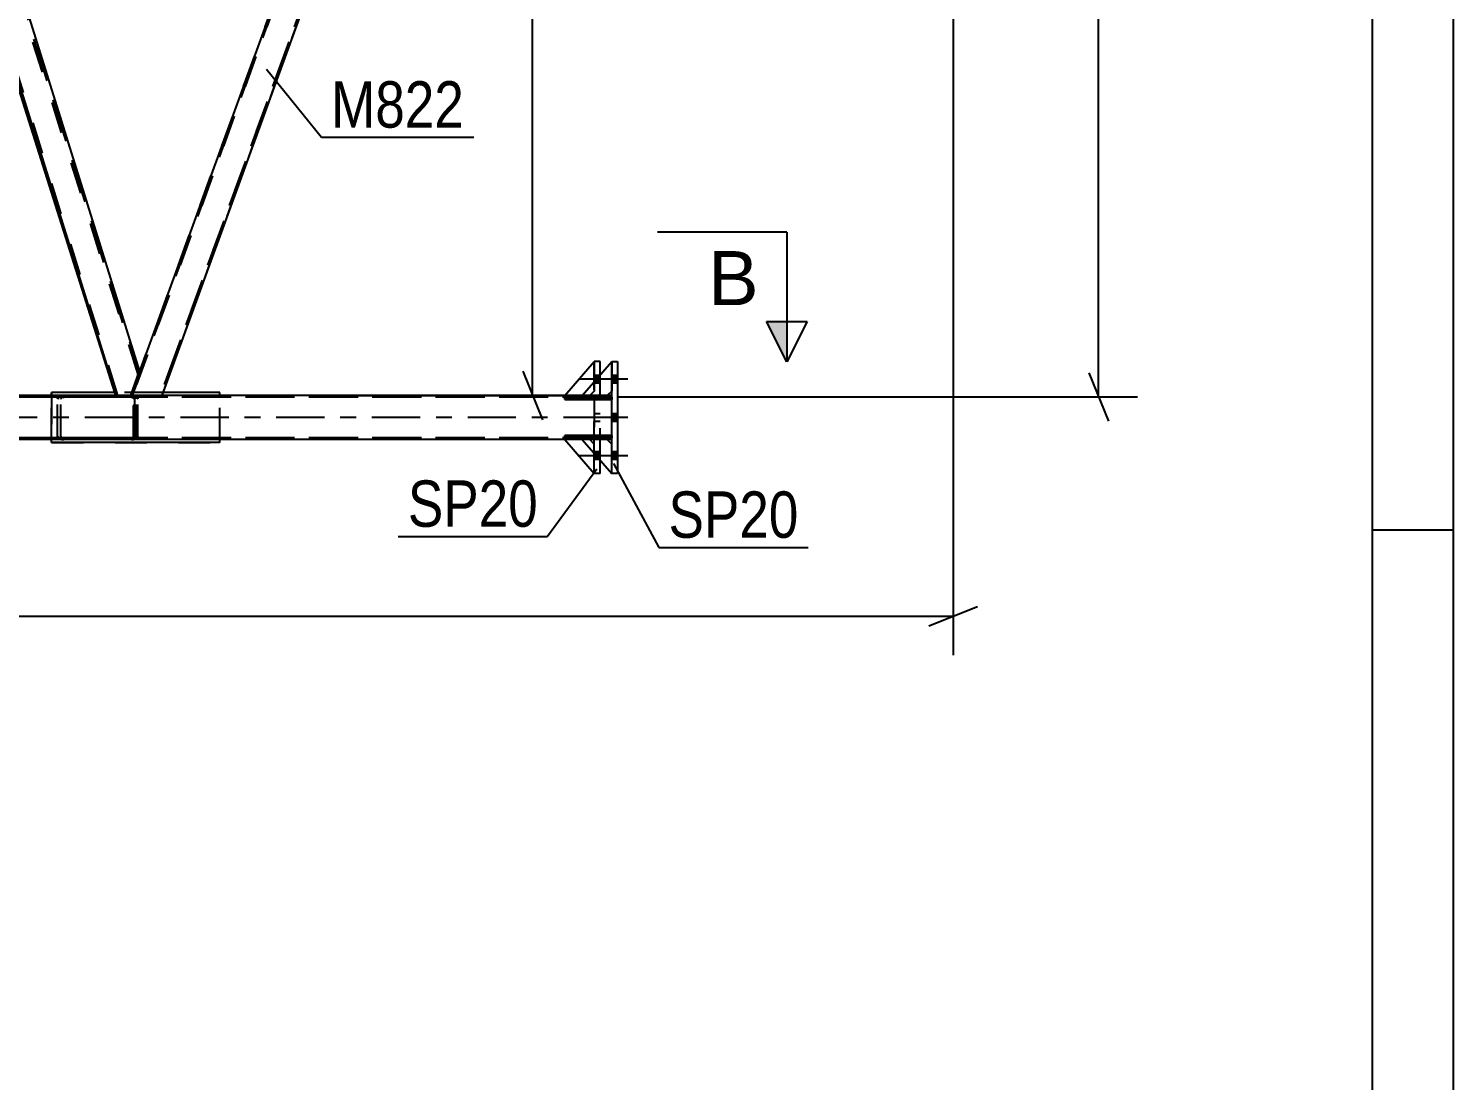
# Model space of a CAD drawing. Header units: millimetres. Extents: x -857 to 332, y -866 to -25.
# Drawn here: x 244.3 to 332.4, y -155.1 to -90.1 of the extents above; entities that cross this region are included whole.
import ezdxf

# ---------------------------------------------------------------- set-up
doc = ezdxf.new("R2010")
doc.units = ezdxf.units.MM
doc.linetypes.add('DXK_LINE_DOT2', pattern=[3.9198, 1.9599, -1.9599])
doc.linetypes.add('DXK_LINE_DOT3', pattern=[5.9187, 2.979, -0.9799, 0.9799, -0.9799])
doc.styles.add('Arial', font='ARIAL.TTF', dxfattribs={"height": 0.2})
doc.styles.add('Arial Narrow', font='ARIALN.TTF', dxfattribs={"height": 0.2})

# ---------------------------------------------------------------- blocks, each defined once
blk = doc.blocks.new('Unknown-570388934-1134')
at = {"color": 5, "linetype": 'Continuous'}
for p, q in [((332.353, -866.051), (332.353, -25.051)), ((327.353, -861.051), (327.353, -30.051)), ((332.353, -121.051), (327.353, -121.051))]:
    blk.add_line(p, q, dxfattribs=at)
blk = doc.blocks.new('Bolt-570388934-10728 - 10703')
at = {"linetype": 'Continuous'}
for points in [[(280.677, -111.964), (280.677, -111.491), (280.313, -111.491), (280.313, -111.964)], [(280.677, -111.964), (280.677, -111.491), (280.313, -111.491), (280.313, -111.964)], [(280.677, -111.964), (280.677, -111.491), (280.313, -111.491), (280.313, -111.964)], [(280.677, -114.327), (280.677, -113.855), (280.313, -113.855), (280.313, -114.327)], [(280.677, -114.327), (280.677, -113.855), (280.313, -113.855), (280.313, -114.327)], [(280.677, -116.691), (280.677, -116.218), (280.313, -116.218), (280.313, -116.691)], [(280.677, -116.691), (280.677, -116.218), (280.313, -116.218), (280.313, -116.691)], [(280.677, -116.691), (280.677, -116.218), (280.313, -116.218), (280.313, -116.691)]]:
    blk.add_hatch(color=1, dxfattribs=at).paths.add_polyline_path(points)
at = {"color": 1, "linetype": 'Continuous'}
for p, q in [((281.313, -111.727), (279.404, -111.727)), ((281.313, -111.727), (279.404, -111.727)), ((281.313, -111.727), (279.404, -111.727)), ((280.677, -111.491), (280.313, -111.491)), ((280.677, -111.491), (280.313, -111.491)), ((280.677, -111.491), (280.313, -111.491)), ((280.677, -111.964), (280.313, -111.964)), ((280.677, -111.964), (280.313, -111.964)), ((280.677, -111.964), (280.313, -111.964)), ((281.313, -114.091), (279.404, -114.091)), ((281.313, -114.091), (279.404, -114.091)), ((280.677, -113.855), (280.313, -113.855)), ((280.677, -113.855), (280.313, -113.855)), ((280.677, -114.327), (280.313, -114.327)), ((280.677, -114.327), (280.313, -114.327)), ((280.677, -116.218), (280.313, -116.218)), ((280.677, -116.218), (280.313, -116.218)), ((280.677, -116.218), (280.313, -116.218)), ((281.313, -116.455), (279.404, -116.455)), ((281.313, -116.455), (279.404, -116.455)), ((281.313, -116.455), (279.404, -116.455)), ((280.677, -116.691), (280.313, -116.691)), ((280.677, -116.691), (280.313, -116.691)), ((280.677, -116.691), (280.313, -116.691))]:
    blk.add_line(p, q, dxfattribs=at)
blk = doc.blocks.new('Part-570388934-11679 - 10703')
at = {"color": 2, "linetype": 'Continuous'}
for p, q in [((278.495, -115.345), (278.495, -115.2)), ((278.495, -115.2), (280.313, -115.2)), ((280.313, -115.345), (278.495, -115.345)), ((280.313, -115.2), (280.313, -115.345))]:
    blk.add_line(p, q, dxfattribs=at)
at = {"color": 7, "linetype": 'DXK_LINE_DOT2'}
blk.add_line((280.04, -115.345), (280.04, -115.2), dxfattribs=at)
blk = doc.blocks.new('Part-570388934-11673 - 10703')
at = {"color": 7, "linetype": 'DXK_LINE_DOT2'}
for p, q in [((280.313, -115.2), (278.495, -115.2)), ((278.495, -115.2), (278.495, -115.345)), ((278.495, -115.345), (280.313, -115.345)), ((280.04, -115.345), (280.04, -115.2)), ((280.313, -115.345), (280.313, -115.2))]:
    blk.add_line(p, q, dxfattribs=at)
blk = doc.blocks.new('Part-570388934-10745 - 10703')
at = {"color": 2, "linetype": 'Continuous'}
for p, q in [((279.592, -110.637), (279.229, -110.637)), ((279.229, -111.883), (279.229, -110.637)), ((279.592, -111.465), (279.592, -110.637)), ((279.229, -117.546), (279.229, -116.298)), ((279.592, -117.546), (279.592, -116.717)), ((279.592, -117.546), (279.229, -117.546))]:
    blk.add_line(p, q, dxfattribs=at)
at = {"color": 7, "linetype": 'DXK_LINE_DOT2'}
for p, q in [((279.592, -116.717), (279.592, -111.465)), ((279.229, -116.298), (279.229, -111.883))]:
    blk.add_line(p, q, dxfattribs=at)
blk = doc.blocks.new('Part-570388934-11682 - 10703')
at = {"color": 7, "linetype": 'DXK_LINE_DOT2'}
for p, q in [((278.495, -112.727), (280.313, -110.636)), ((280.313, -110.636), (280.313, -112.455)), ((280.04, -112.727), (278.495, -112.727)), ((280.313, -112.455), (280.04, -112.727))]:
    blk.add_line(p, q, dxfattribs=at)
blk = doc.blocks.new('Part-570388934-10758 - 10703')
at = {"color": 7, "linetype": 'DXK_LINE_DOT2'}
for p, q in [((231.598, -112.791), (231.662, -112.744)), ((231.662, -112.744), (231.738, -112.727)), ((250.623, -112.727), (231.738, -112.727)), ((233.822, -112.727), (233.898, -112.744)), ((233.898, -112.744), (233.963, -112.791)), ((246.454, -112.727), (246.302, -112.744)), ((250.623, -112.727), (250.757, -112.742)), ((250.757, -115.44), (250.757, -112.742)), ((250.766, -112.744), (250.757, -112.742)), ((250.83, -112.791), (250.766, -112.744)), ((231.54, -112.946), (231.555, -112.862)), ((231.54, -115.237), (231.54, -112.946)), ((231.555, -112.862), (231.598, -112.791)), ((231.646, -112.904), (231.639, -112.946)), ((231.639, -115.237), (231.639, -112.946)), ((231.668, -112.868), (231.646, -112.904)), ((231.7, -112.845), (231.668, -112.868)), ((231.738, -112.837), (231.7, -112.845)), ((250.623, -112.837), (231.738, -112.837)), ((233.86, -112.845), (233.822, -112.837)), ((233.893, -112.868), (233.86, -112.845)), ((233.914, -112.904), (233.893, -112.868)), ((233.922, -112.946), (233.914, -112.904)), ((233.922, -115.237), (233.922, -112.946)), ((233.963, -112.791), (234.006, -112.862)), ((234.006, -112.862), (234.021, -112.946)), ((234.021, -115.237), (234.021, -112.946)), ((246.087, -112.862), (246.057, -112.946)), ((246.057, -115.237), (246.057, -112.946)), ((246.255, -112.946), (246.27, -112.904)), ((246.255, -115.237), (246.255, -112.946)), ((246.378, -112.845), (246.454, -112.837)), ((250.623, -112.837), (250.698, -112.845)), ((250.698, -112.845), (250.763, -112.868)), ((250.763, -115.314), (250.763, -112.868)), ((250.763, -112.868), (250.782, -112.904)), ((250.782, -112.904), (250.789, -112.946)), ((250.789, -115.237), (250.789, -112.946)), ((250.873, -112.862), (250.83, -112.791)), ((250.888, -112.946), (250.873, -112.862)), ((250.888, -115.237), (250.888, -112.946)), ((231.555, -115.32), (231.54, -115.237)), ((231.598, -115.391), (231.555, -115.32)), ((231.662, -115.438), (231.598, -115.391)), ((231.639, -115.237), (231.646, -115.278)), ((231.646, -115.278), (231.668, -115.314)), ((231.668, -115.314), (231.7, -115.337)), ((231.7, -115.337), (231.738, -115.346)), ((250.623, -115.346), (231.738, -115.346)), ((233.822, -115.346), (233.86, -115.337)), ((233.86, -115.337), (233.893, -115.314)), ((233.893, -115.314), (233.914, -115.278)), ((233.963, -115.391), (233.898, -115.438)), ((233.914, -115.278), (233.922, -115.237)), ((234.006, -115.32), (233.963, -115.391)), ((234.021, -115.237), (234.006, -115.32)), ((246.057, -115.237), (246.087, -115.32)), ((246.27, -115.278), (246.255, -115.237)), ((246.454, -115.346), (246.378, -115.337)), ((250.698, -115.337), (250.623, -115.346)), ((250.763, -115.314), (250.698, -115.337)), ((250.782, -115.278), (250.763, -115.314)), ((250.766, -115.438), (250.83, -115.391)), ((250.789, -115.237), (250.782, -115.278)), ((250.83, -115.391), (250.873, -115.32)), ((250.873, -115.32), (250.888, -115.237)), ((231.738, -115.455), (231.662, -115.438)), ((250.623, -115.455), (231.738, -115.455)), ((233.898, -115.438), (233.822, -115.455)), ((246.302, -115.438), (246.454, -115.455)), ((250.623, -115.455), (250.757, -115.44)), ((250.757, -115.44), (250.766, -115.438))]:
    blk.add_line(p, q, dxfattribs=at)
for centre, radius, start, end in [((246.363, -113.11), 0.371, 99.5183, 138.06401), ((246.409, -113.028), 0.186, 99.5183, 138.06401), ((246.363, -115.072), 0.371, 221.93608, 260.48179), ((246.409, -115.154), 0.186, 221.93608, 260.48179)]:
    blk.add_arc(centre, radius, start, end, dxfattribs=at)
blk = doc.blocks.new('Part-570388934-11688 - 10703')
at = {"color": 7, "linetype": 'DXK_LINE_DOT2'}
for p, q in [((280.04, -115.455), (278.495, -115.455)), ((278.495, -115.455), (280.313, -117.546)), ((280.313, -115.727), (280.04, -115.455)), ((280.313, -117.546), (280.313, -115.727))]:
    blk.add_line(p, q, dxfattribs=at)
blk = doc.blocks.new('Part-570388934-10855 - 10703')
at = {"color": 7, "linetype": 'DXK_LINE_DOT2'}
for p, q in [((233.508, -58.637), (232.977, -60.094)), ((234.423, -58.637), (233.508, -58.637)), ((251.052, -111.439), (234.308, -58.637)), ((251.113, -111.271), (234.423, -58.637)), ((249.782, -112.728), (233.039, -59.926)), ((250.583, -112.728), (251.113, -111.271)), ((249.668, -112.728), (249.61, -112.546)), ((249.668, -112.728), (250.583, -112.728))]:
    blk.add_line(p, q, dxfattribs=at)
at = {"color": 2, "linetype": 'Continuous'}
blk.add_line((249.61, -112.546), (232.977, -60.094), dxfattribs=at)
blk = doc.blocks.new('Part-570388934-10791 - 10703')
at = {"color": 7, "linetype": 'DXK_LINE_DOT2'}
for p, q in [((250.623, -112.727), (213.276, -112.727)), ((213.276, -112.727), (213.276, -115.455)), ((216.777, -112.744), (216.625, -112.727)), ((246.302, -112.744), (246.454, -112.727)), ((250.623, -112.727), (250.775, -112.744)), ((250.623, -112.836), (213.276, -112.837)), ((216.625, -112.837), (216.701, -112.845)), ((216.809, -112.904), (216.824, -112.946)), ((216.824, -115.237), (216.824, -112.946)), ((217.022, -112.946), (216.992, -112.862)), ((217.022, -115.237), (217.022, -112.946)), ((246.057, -112.946), (246.087, -112.862)), ((246.057, -115.236), (246.057, -112.946)), ((246.271, -112.904), (246.256, -112.946)), ((246.256, -115.236), (246.256, -112.946)), ((246.454, -112.836), (246.378, -112.845)), ((250.699, -112.845), (250.623, -112.836)), ((250.821, -112.946), (250.806, -112.904)), ((250.821, -112.946), (250.821, -115.236)), ((250.99, -112.862), (251.02, -112.946)), ((251.02, -115.236), (251.02, -112.946)), ((250.623, -115.346), (213.276, -115.346)), ((216.701, -115.337), (216.625, -115.346)), ((216.824, -115.237), (216.809, -115.278)), ((216.992, -115.32), (217.022, -115.237)), ((246.087, -115.32), (246.057, -115.236)), ((246.256, -115.236), (246.271, -115.278)), ((246.378, -115.337), (246.454, -115.346)), ((250.623, -115.346), (250.699, -115.337)), ((250.806, -115.278), (250.821, -115.236)), ((251.02, -115.236), (250.99, -115.32)), ((250.623, -115.455), (213.276, -115.455)), ((216.625, -115.455), (216.777, -115.438)), ((246.454, -115.455), (246.302, -115.438)), ((250.775, -115.438), (250.623, -115.455))]:
    blk.add_line(p, q, dxfattribs=at)
for centre, radius, start, end in [((216.716, -113.11), 0.371, 41.93608, 80.48179), ((246.364, -113.11), 0.371, 99.5183, 138.06401), ((250.713, -113.11), 0.371, 41.93608, 80.48179), ((216.671, -113.028), 0.186, 41.93608, 80.48179), ((246.409, -113.028), 0.186, 99.5183, 138.06401), ((250.668, -113.028), 0.186, 41.93608, 80.48179), ((216.671, -115.154), 0.186, 279.5183, 318.06401), ((216.716, -115.072), 0.371, 279.5183, 318.06401), ((246.364, -115.072), 0.371, 221.93608, 260.48179), ((246.409, -115.154), 0.186, 221.93608, 260.48179), ((250.668, -115.154), 0.186, 279.5183, 318.06401), ((250.713, -115.072), 0.371, 279.5183, 318.06401)]:
    blk.add_arc(centre, radius, start, end, dxfattribs=at)
blk = doc.blocks.new('Part-570388934-10957 - 10703')
at = {"color": 7, "linetype": 'DXK_LINE_DOT2'}
for p, q in [((277.41, -112.728), (279.229, -110.637)), ((279.229, -110.637), (279.229, -112.455)), ((278.956, -112.728), (277.41, -112.728)), ((279.229, -112.455), (278.956, -112.728))]:
    blk.add_line(p, q, dxfattribs=at)
blk = doc.blocks.new('Part-570388934-11617 - 10703')
at = {"color": 2, "linetype": 'Continuous'}
for p, q in [((249.62, -112.546), (245.693, -112.546)), ((245.693, -112.727), (245.693, -112.546)), ((256.084, -112.546), (252.584, -112.546)), ((256.084, -112.727), (256.084, -112.546)), ((245.693, -115.636), (245.693, -115.455)), ((256.084, -115.636), (245.693, -115.636)), ((256.084, -115.636), (256.084, -115.455))]:
    blk.add_line(p, q, dxfattribs=at)
at = {"color": 7, "linetype": 'DXK_LINE_DOT2'}
for p, q in [((245.693, -115.455), (245.693, -112.727)), ((252.584, -112.546), (249.62, -112.546)), ((256.084, -115.455), (256.084, -112.727))]:
    blk.add_line(p, q, dxfattribs=at)
blk = doc.blocks.new('Part-570388934-11442 - 10703')
at = {"color": 2, "linetype": 'Continuous'}
for p, q in [((233.839, -57.727), (233.136, -59.659)), ((233.839, -57.727), (234.438, -57.727)), ((234.438, -57.727), (251.121, -111.25)), ((233.136, -59.659), (249.677, -112.727)), ((250.583, -112.727), (251.121, -111.25))]:
    blk.add_line(p, q, dxfattribs=at)
at = {"color": 7, "linetype": 'DXK_LINE_DOT2'}
for p, q in [((234.324, -57.727), (251.059, -111.419)), ((249.791, -112.727), (233.197, -59.49)), ((249.677, -112.727), (250.583, -112.727))]:
    blk.add_line(p, q, dxfattribs=at)
blk = doc.blocks.new('Part-570388934-11437 - 10703')
at = {"color": 7, "linetype": 'DXK_LINE_DOT2'}
for p, q in [((250.699, -112.727), (270.718, -57.727)), ((272.42, -57.727), (252.402, -112.727)), ((251.121, -111.25), (250.583, -112.727)), ((250.583, -112.727), (252.518, -112.727))]:
    blk.add_line(p, q, dxfattribs=at)
at = {"color": 2, "linetype": 'Continuous'}
for p, q in [((270.601, -57.727), (251.121, -111.25)), ((252.518, -112.727), (272.536, -57.727)), ((272.536, -57.727), (270.601, -57.727))]:
    blk.add_line(p, q, dxfattribs=at)
blk = doc.blocks.new('Part-570388934-11582 - 10703')
at = {"color": 7, "linetype": 'DXK_LINE_DOT2'}
for p, q in [((279.229, -115.2), (277.41, -115.2)), ((277.41, -115.2), (277.41, -115.346)), ((277.41, -115.346), (279.229, -115.346)), ((278.956, -115.346), (278.956, -115.2)), ((279.229, -115.346), (279.229, -115.2))]:
    blk.add_line(p, q, dxfattribs=at)
blk = doc.blocks.new('Part-570388934-11377 - 10703')
at = {"color": 7, "linetype": 'DXK_LINE_DOT2'}
for p, q in [((270.27, -58.637), (250.583, -112.728)), ((270.387, -58.637), (250.699, -112.728)), ((272.089, -58.637), (252.402, -112.728)), ((252.518, -112.728), (272.205, -58.637)), ((272.205, -58.637), (270.27, -58.637)), ((270.288, -58.637), (270.27, -58.637)), ((250.583, -112.728), (252.518, -112.728))]:
    blk.add_line(p, q, dxfattribs=at)
blk = doc.blocks.new('Part-570388934-11691 - 10703')
at = {"color": 2, "linetype": 'Continuous'}
for p, q in [((280.04, -115.455), (278.495, -115.455)), ((278.495, -115.455), (280.313, -117.546)), ((280.313, -115.727), (280.04, -115.455))]:
    blk.add_line(p, q, dxfattribs=at)
at = {"color": 7, "linetype": 'DXK_LINE_DOT2'}
blk.add_line((280.313, -117.546), (280.313, -115.727), dxfattribs=at)
blk = doc.blocks.new('Part-570388934-11422 - 10703')
at = {"color": 7, "linetype": 'DXK_LINE_DOT2'}
for p, q in [((256.083, -112.546), (245.694, -112.546)), ((245.694, -112.546), (245.694, -115.637)), ((256.083, -115.637), (256.083, -112.546)), ((245.694, -115.637), (256.083, -115.637))]:
    blk.add_line(p, q, dxfattribs=at)
blk = doc.blocks.new('Part-570388934-11465 - 10703')
at = {"color": 2, "linetype": 'Continuous'}
for p, q in [((280.313, -117.546), (280.313, -110.636)), ((280.313, -110.636), (280.677, -110.636)), ((280.677, -110.636), (280.677, -117.546)), ((280.677, -117.546), (280.313, -117.546))]:
    blk.add_line(p, q, dxfattribs=at)
blk = doc.blocks.new('Part-570388934-11517 - 10703')
at = {"color": 7, "linetype": 'DXK_LINE_DOT2'}
for p, q in [((279.229, -112.728), (-35.06, -112.728)), ((279.229, -112.728), (279.229, -115.455)), ((279.229, -112.837), (-35.06, -112.837)), ((279.229, -115.346), (-35.06, -115.346)), ((279.229, -115.455), (13.509, -115.455)), ((256.084, -115.455), (245.693, -115.455)), ((279.229, -115.455), (277.41, -115.455))]:
    blk.add_line(p, q, dxfattribs=at)
at = {"color": 2, "linetype": 'Continuous'}
for p, q in [((245.693, -115.455), (217.386, -115.455)), ((277.41, -115.455), (256.084, -115.455))]:
    blk.add_line(p, q, dxfattribs=at)
blk = doc.blocks.new('Part-570388934-11522 - 10703')
at = {"color": 2, "linetype": 'Continuous'}
for p, q in [((278.495, -112.727), (-35.06, -112.728)), ((280.313, -112.727), (280.04, -112.727)), ((278.495, -115.455), (-35.06, -115.455)), ((280.313, -115.455), (280.04, -115.455))]:
    blk.add_line(p, q, dxfattribs=at)
at = {"color": 7, "linetype": 'DXK_LINE_DOT2'}
for p, q in [((280.04, -112.727), (278.495, -112.727)), ((280.313, -115.455), (280.313, -112.727)), ((280.313, -112.836), (-35.06, -112.837)), ((280.313, -115.346), (-35.06, -115.346)), ((280.04, -115.455), (278.495, -115.455))]:
    blk.add_line(p, q, dxfattribs=at)
at = {"color": 7, "linetype": 'DXK_LINE_DOT3'}
blk.add_line((280.313, -114.091), (-35.06, -114.091), dxfattribs=at)
blk = doc.blocks.new('Part-570388934-11567 - 10703')
at = {"color": 2, "linetype": 'Continuous'}
for p, q in [((278.495, -115.455), (277.41, -115.455)), ((277.41, -115.455), (279.229, -117.546))]:
    blk.add_line(p, q, dxfattribs=at)
at = {"color": 7, "linetype": 'DXK_LINE_DOT2'}
for p, q in [((278.956, -115.455), (278.495, -115.455)), ((279.229, -115.728), (278.956, -115.455)), ((279.229, -117.546), (279.229, -115.728))]:
    blk.add_line(p, q, dxfattribs=at)
blk = doc.blocks.new('Part-570388934-11570 - 10703')
at = {"color": 7, "linetype": 'DXK_LINE_DOT2'}
for p, q in [((278.956, -115.455), (277.41, -115.455)), ((277.41, -115.455), (279.229, -117.546)), ((279.229, -115.728), (278.956, -115.455)), ((279.229, -117.546), (279.229, -115.728))]:
    blk.add_line(p, q, dxfattribs=at)
blk = doc.blocks.new('Part-570388934-11573 - 10703')
at = {"color": 2, "linetype": 'Continuous'}
blk.add_line((277.411, -112.727), (279.229, -110.637), dxfattribs=at)
at = {"color": 7, "linetype": 'DXK_LINE_DOT2'}
for p, q in [((279.229, -110.637), (279.229, -112.455)), ((277.41, -112.728), (277.411, -112.727)), ((278.956, -112.728), (277.41, -112.728)), ((279.229, -112.455), (278.956, -112.728))]:
    blk.add_line(p, q, dxfattribs=at)
blk = doc.blocks.new('Part-570388934-11576 - 10703')
at = {"color": 7, "linetype": 'DXK_LINE_DOT2'}
for p, q in [((277.41, -115.346), (277.41, -115.2)), ((277.41, -115.2), (279.229, -115.2)), ((279.229, -115.346), (277.41, -115.346)), ((278.956, -115.346), (278.956, -115.2)), ((279.229, -115.2), (279.229, -115.346))]:
    blk.add_line(p, q, dxfattribs=at)
blk = doc.blocks.new('Part-570388934-11579 - 10703')
at = {"color": 7, "linetype": 'DXK_LINE_DOT2'}
for p, q in [((279.229, -112.837), (277.41, -112.837)), ((277.41, -112.837), (277.41, -112.982)), ((277.41, -112.982), (279.229, -112.982)), ((278.956, -112.982), (278.956, -112.837)), ((279.229, -112.982), (279.229, -112.837))]:
    blk.add_line(p, q, dxfattribs=at)
blk = doc.blocks.new('Bolt-570388934-11642 - 10703')
at = {"linetype": 'Continuous'}
for points in [[(279.592, -111.964), (279.592, -111.491), (279.229, -111.491), (279.229, -111.964)], [(279.592, -116.691), (279.592, -116.219), (279.229, -116.219), (279.229, -116.691)]]:
    blk.add_hatch(color=1, dxfattribs=at).paths.add_polyline_path(points)
at = {"color": 1, "linetype": 'Continuous'}
for p, q in [((280.229, -111.728), (278.319, -111.728)), ((279.592, -111.491), (279.229, -111.491)), ((279.592, -111.964), (279.229, -111.964)), ((279.592, -116.219), (279.229, -116.219)), ((280.229, -116.455), (278.319, -116.455)), ((279.592, -116.691), (279.229, -116.691))]:
    blk.add_line(p, q, dxfattribs=at)
at = {"color": 1, "linetype": 'DXK_LINE_DOT2'}
for p, q in [((280.229, -111.728), (278.319, -111.728)), ((280.229, -111.728), (278.319, -111.728)), ((279.592, -111.491), (279.229, -111.491)), ((279.592, -111.491), (279.229, -111.491)), ((279.592, -111.964), (279.229, -111.964)), ((279.592, -111.964), (279.229, -111.964)), ((280.229, -114.091), (278.319, -114.091)), ((280.229, -114.091), (278.319, -114.091)), ((279.592, -113.855), (279.229, -113.855)), ((279.592, -113.855), (279.229, -113.855)), ((279.592, -114.328), (279.229, -114.328)), ((279.592, -114.328), (279.229, -114.328)), ((279.592, -116.219), (279.229, -116.219)), ((279.592, -116.219), (279.229, -116.219)), ((280.229, -116.455), (278.319, -116.455)), ((280.229, -116.455), (278.319, -116.455)), ((279.592, -116.691), (279.229, -116.691)), ((279.592, -116.691), (279.229, -116.691))]:
    blk.add_line(p, q, dxfattribs=at)
blk = doc.blocks.new('Part-570388934-11649 - 10703')
at = {"color": 7, "linetype": 'DXK_LINE_DOT2'}
for p, q in [((277.41, -112.982), (277.41, -112.837)), ((277.41, -112.837), (279.229, -112.837)), ((279.229, -112.982), (277.41, -112.982)), ((278.956, -112.982), (278.956, -112.837)), ((279.229, -112.837), (279.229, -112.982))]:
    blk.add_line(p, q, dxfattribs=at)
blk = doc.blocks.new('Part-570388934-11670 - 10703')
at = {"color": 7, "linetype": 'DXK_LINE_DOT2'}
for p, q in [((280.313, -112.836), (278.495, -112.836)), ((278.495, -112.836), (278.495, -112.982)), ((278.495, -112.982), (280.313, -112.982)), ((280.04, -112.982), (280.04, -112.836)), ((280.313, -112.982), (280.313, -112.836))]:
    blk.add_line(p, q, dxfattribs=at)
blk = doc.blocks.new('Part-570388934-11676 - 10703')
at = {"color": 2, "linetype": 'Continuous'}
for p, q in [((278.495, -112.982), (278.495, -112.836)), ((278.495, -112.836), (280.313, -112.836)), ((280.313, -112.982), (278.495, -112.982)), ((280.313, -112.836), (280.313, -112.982))]:
    blk.add_line(p, q, dxfattribs=at)
at = {"color": 7, "linetype": 'DXK_LINE_DOT2'}
blk.add_line((280.04, -112.982), (280.04, -112.836), dxfattribs=at)
blk = doc.blocks.new('Part-570388934-11685 - 10703')
at = {"color": 2, "linetype": 'Continuous'}
for p, q in [((278.495, -112.727), (280.313, -110.636)), ((280.04, -112.727), (278.495, -112.727)), ((280.313, -112.455), (280.04, -112.727))]:
    blk.add_line(p, q, dxfattribs=at)
at = {"color": 7, "linetype": 'DXK_LINE_DOT2'}
blk.add_line((280.313, -110.636), (280.313, -112.455), dxfattribs=at)
blk = doc.blocks.new('StraightDimension-570388934-11739 - 10703')
at = {"color": 7, "linetype": 'Continuous'}
for p, q in [((301.429, -60.773), (301.429, -128.769)), ((299.929, -126.969), (302.929, -125.769)), ((-47.721, -126.369), (301.429, -126.369))]:
    blk.add_line(p, q, dxfattribs=at)
blk = doc.blocks.new('StraightDimension-570388934-11775 - 10703')
at = {"color": 7, "linetype": 'Continuous'}
for p, q in [((276.028, -60.137), (274.828, -57.137)), ((253.04, -58.637), (277.828, -58.637)), ((275.428, -112.728), (275.428, -58.637)), ((274.828, -111.228), (276.028, -114.228)), ((264.659, -112.728), (277.828, -112.728))]:
    blk.add_line(p, q, dxfattribs=at)
at = {"color": 0}
blk.add_wipeout([(274.678, -81.426), (270.478, -81.426), (270.478, -89.938), (274.678, -89.938)], dxfattribs=at)
at = {"color": 3, "style": 'Arial Narrow'}
blk.add_text('2975', height=2.8633, rotation=90.00021, dxfattribs=at).set_placement((274.078, -89.338))
blk = doc.blocks.new('StraightDimension-570388934-11761 - 10703')
at = {"color": 7, "linetype": 'Continuous'}
for p, q in [((311.017, -59.227), (309.817, -56.227)), ((295.133, -57.727), (312.817, -57.727)), ((310.417, -112.818), (310.417, -57.727)), ((309.817, -111.318), (311.017, -114.318)), ((280.728, -112.818), (312.817, -112.818))]:
    blk.add_line(p, q, dxfattribs=at)
at = {"color": 0}
blk.add_wipeout([(309.667, -81.016), (305.467, -81.016), (305.467, -89.529), (309.667, -89.529)], dxfattribs=at)
at = {"color": 3, "style": 'Arial Narrow'}
blk.add_text('3030', height=2.8633, rotation=90.00021, dxfattribs=at).set_placement((309.067, -88.929))
blk = doc.blocks.new('Mark-570388934-10741 - 10703')
at = {"color": 30, "linetype": 'Continuous'}
for p in [(279.405, -117.28), (267.117, -121.44)]:
    blk.add_line(p, (276.356, -121.44), dxfattribs=at)
at = {"color": 0}
blk.add_wipeout([(275.756, -120.84), (275.756, -117.84), (267.717, -117.84), (267.717, -120.84)], dxfattribs=at)
blk.add_wipeout([(275.756, -120.84), (275.756, -117.84), (267.717, -117.84), (267.717, -120.84)], dxfattribs=at)
at = {"color": 3, "style": 'Arial Narrow'}
blk.add_text('SP20', height=2.8633, dxfattribs=at).set_placement((267.717, -120.84))
blk = doc.blocks.new('Mark-570388934-11433 - 10703')
at = {"color": 30, "linetype": 'Continuous'}
for p, q in [((258.97, -92.557), (262.369, -96.776)), ((262.369, -96.776), (271.792, -96.776))]:
    blk.add_line(p, q, dxfattribs=at)
at = {"color": 0}
blk.add_wipeout([(271.192, -96.176), (271.192, -93.176), (262.969, -93.176), (262.969, -96.176)], dxfattribs=at)
blk.add_wipeout([(271.192, -96.176), (271.192, -93.176), (262.969, -93.176), (262.969, -96.176)], dxfattribs=at)
at = {"color": 3, "style": 'Arial Narrow'}
blk.add_text('M822', height=2.8633, dxfattribs=at).set_placement((262.969, -96.176))
blk = doc.blocks.new('Mark-570388934-11461 - 10703')
at = {"color": 30, "linetype": 'Continuous'}
for p, q in [((280.424, -116.938), (283.229, -122.12)), ((283.229, -122.12), (292.468, -122.12))]:
    blk.add_line(p, q, dxfattribs=at)
at = {"color": 0}
blk.add_wipeout([(291.868, -121.52), (291.868, -118.52), (283.829, -118.52), (283.829, -121.52)], dxfattribs=at)
blk.add_wipeout([(291.868, -121.52), (291.868, -118.52), (283.829, -118.52), (283.829, -121.52)], dxfattribs=at)
at = {"color": 3, "style": 'Arial Narrow'}
blk.add_text('SP20', height=2.8633, dxfattribs=at).set_placement((283.829, -121.52))
blk = doc.blocks.new('SectionMark-570388934-11785 - 10703')
at = {"linetype": 'Continuous'}
blk.add_hatch(color=6, dxfattribs=at).paths.add_polyline_path([(289.891, -108.146), (291.141, -108.146), (291.141, -110.646)])
at = {"color": 6, "linetype": 'Continuous'}
for p, q in [((291.141, -102.646), (283.141, -102.646)), ((291.141, -102.646), (291.141, -110.646)), ((289.891, -108.146), (292.391, -108.146)), ((291.141, -110.646), (289.891, -108.146)), ((292.391, -108.146), (291.141, -110.646))]:
    blk.add_line(p, q, dxfattribs=at)
at = {"color": 0, "linetype": 'Continuous'}
blk.add_wipeout([(289.391, -107.146), (289.391, -103.646), (286.281, -103.646), (286.281, -107.146)], dxfattribs=at)
at = {"color": 3, "linetype": 'Continuous', "style": 'Arial'}
blk.add_text('B', height=3.343, dxfattribs=at).set_placement((286.281, -107.146))

msp = doc.modelspace()

# ---------------------------------------------------------------- block references
for name in ['Unknown-570388934-1134', 'Part-570388934-11442 - 10703', 'Part-570388934-11437 - 10703', 'Part-570388934-10855 - 10703', 'Part-570388934-11377 - 10703', 'Part-570388934-10957 - 10703', 'Part-570388934-11573 - 10703', 'Part-570388934-11682 - 10703', 'Part-570388934-11685 - 10703', 'Part-570388934-10745 - 10703', 'Part-570388934-11465 - 10703', 'Bolt-570388934-11642 - 10703', 'Bolt-570388934-10728 - 10703', 'Part-570388934-11522 - 10703', 'Part-570388934-11517 - 10703', 'Part-570388934-10791 - 10703', 'Part-570388934-10758 - 10703', 'Part-570388934-11617 - 10703', 'Part-570388934-11422 - 10703', 'Part-570388934-11579 - 10703', 'Part-570388934-11649 - 10703', 'Part-570388934-11670 - 10703', 'Part-570388934-11676 - 10703', 'Part-570388934-11582 - 10703', 'Part-570388934-11576 - 10703', 'Part-570388934-11679 - 10703', 'Part-570388934-11673 - 10703', 'Part-570388934-11567 - 10703', 'Part-570388934-11570 - 10703', 'Part-570388934-11688 - 10703', 'Part-570388934-11691 - 10703']:
    msp.add_blockref(name, (0, 0))

# ---------------------------------------------------------------- next in the draw order: block references
msp.add_blockref('StraightDimension-570388934-11739 - 10703', (0, 0))

# ---------------------------------------------------------------- next in the draw order: block references
for name in ['StraightDimension-570388934-11761 - 10703', 'StraightDimension-570388934-11775 - 10703', 'Mark-570388934-11461 - 10703', 'Mark-570388934-10741 - 10703']:
    msp.add_blockref(name, (0, 0))

# ---------------------------------------------------------------- next in the draw order: block references
for name in ['Mark-570388934-11433 - 10703', 'SectionMark-570388934-11785 - 10703']:
    msp.add_blockref(name, (0, 0))

doc.saveas('drawing.dxf')
